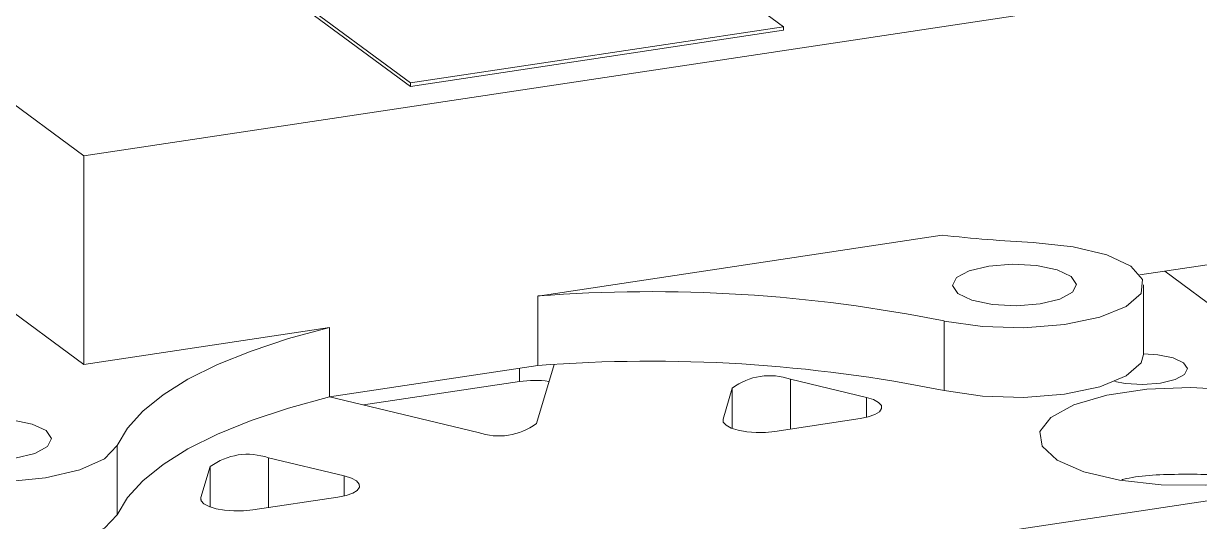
# Model space of a CAD drawing. Header units: millimetres. Extents: x 30 to 313, y 16 to 167.
# Drawn here: x 170.88 to 186.83, y 111.73 to 118.49 of the extents above; entities that cross this region are included whole.
import ezdxf

# ---------------------------------------------------------------- set-up
doc = ezdxf.new("R2010")
doc.units = ezdxf.units.MM

msp = doc.modelspace()

# ---------------------------------------------------------------- linework, layer by layer
at = {"color": 7, "linetype": 'Continuous', "lineweight": 15}
for p, q in [((181.184, 118.442), (177.378, 121.252)), ((172.32, 120.491), (176.125, 117.681)), ((172.32, 120.444), (176.125, 117.634)), ((167.272, 119.959), (171.695, 116.693)), ((171.695, 116.693), (187.645, 119.093)), ((176.125, 117.681), (181.184, 118.442)), ((176.125, 117.634), (181.184, 118.395)), ((181.184, 118.442), (181.184, 118.395)), ((176.125, 117.681), (176.125, 117.634)), ((171.695, 116.693), (171.695, 113.864)), ((177.854, 114.791), (183.334, 115.616)), ((169.483, 115.497), (171.695, 113.864)), ((186.018, 115.077), (187.645, 115.322)), ((186.353, 115.127), (188.924, 113.229)), ((186.066, 113.998), (186.066, 114.941)), ((177.854, 114.791), (177.854, 113.848)), ((171.695, 113.864), (175.027, 114.366)), ((175.027, 114.366), (175.027, 113.423)), ((183.363, 114.452), (183.363, 113.509)), ((177.833, 113.06), (178.073, 113.863)), ((175.027, 113.423), (177.854, 113.848)), ((177.604, 113.631), (175.49, 113.313)), ((180.49, 113.543), (180.364, 113.122)), ((182.309, 113.415), (181.279, 113.662)), ((175.03, 113.424), (177.043, 112.941)), ((181.067, 112.954), (182.223, 113.128)), ((172.148, 112.764), (172.148, 111.821)), ((175.229, 112.35), (174.199, 112.596)), ((173.41, 112.478), (173.284, 112.057)), ((187.674, 112.126), (172.635, 109.863)), ((173.987, 111.889), (175.143, 112.062))]:
    msp.add_line(p, q, dxfattribs=at)
at = {"color": 8, "linetype": 'Continuous', "lineweight": 15}
for p, q in [((177.604, 113.631), (177.604, 113.811)), ((180.49, 113.543), (180.49, 112.994)), ((181.279, 113.662), (181.279, 112.986)), ((182.309, 113.144), (182.309, 113.415)), ((180.364, 113.122), (180.364, 113.089)), ((174.199, 112.596), (174.199, 111.92)), ((173.41, 112.478), (173.41, 111.929)), ((175.229, 112.35), (175.229, 112.079)), ((173.284, 112.057), (173.284, 112.024))]:
    msp.add_line(p, q, dxfattribs=at)
at = {"color": 7, "linetype": 'Continuous', "lineweight": 15, "flags": 128}
for points in [[(183.363, 114.452), (183.881, 114.376), (184.444, 114.359), (184.994, 114.403), (185.474, 114.503), (185.832, 114.649), (186.032, 114.825), (186.053, 115.014), (185.892, 115.195), (185.567, 115.349), (185.111, 115.46), (184.572, 115.518)], [(183.548, 114.825), (183.739, 114.736), (184.018, 114.678), (184.343, 114.66), (184.663, 114.685), (184.931, 114.748), (185.105, 114.841), (185.159, 114.949), (185.084, 115.056), (184.893, 115.145), (184.614, 115.203), (184.29, 115.221), (183.97, 115.197), (183.702, 115.133), (183.528, 115.04), (183.474, 114.932), (183.548, 114.825)], [(175.027, 114.366), (174.472, 114.214), (173.964, 114.045), (173.508, 113.86), (173.109, 113.661), (172.771, 113.449), (172.496, 113.228), (172.288, 112.999), (172.148, 112.764)], [(183.363, 113.509), (183.881, 113.433), (184.444, 113.416), (184.994, 113.46), (185.474, 113.56), (185.832, 113.706), (186.032, 113.883), (186.066, 113.998)], [(185.676, 113.63), (185.817, 113.605), (186.058, 113.592), (186.295, 113.61), (186.494, 113.657), (186.623, 113.726), (186.663, 113.807), (186.608, 113.886), (186.466, 113.952), (186.259, 113.995), (186.066, 114.008)], [(187.475, 112.277), (187.976, 112.385), (188.359, 112.537), (188.591, 112.72), (188.65, 112.918), (188.532, 113.113), (188.247, 113.287), (187.82, 113.426), (187.289, 113.517), (186.702, 113.551), (186.111, 113.527), (185.567, 113.445), (185.12, 113.313), (184.809, 113.144), (184.662, 112.951), (184.692, 112.753), (184.896, 112.566), (185.256, 112.408), (185.74, 112.292), (186.306, 112.228), (186.902, 112.223), (187.475, 112.277)], [(175.027, 113.423), (174.472, 113.271), (173.964, 113.102), (173.508, 112.917), (173.109, 112.718), (172.771, 112.507), (172.496, 112.285), (172.288, 112.056), (172.148, 111.821)], [(182.223, 113.128), (182.334, 113.151), (182.423, 113.182), (182.485, 113.221), (182.515, 113.263), (182.511, 113.307), (182.473, 113.348), (182.404, 113.385), (182.309, 113.415)], [(168.95, 113.167), (168.722, 112.994), (168.672, 112.807), (168.804, 112.623), (169.104, 112.464), (169.542, 112.344), (170.071, 112.277), (170.636, 112.27), (171.179, 112.324), (171.641, 112.432), (171.976, 112.584), (172.148, 112.764)], [(169.649, 112.734), (169.84, 112.644), (170.119, 112.586), (170.443, 112.568), (170.764, 112.593), (171.031, 112.657), (171.205, 112.75), (171.259, 112.858), (171.185, 112.965), (170.994, 113.054), (170.715, 113.112), (170.391, 113.13), (170.07, 113.105), (169.803, 113.041), (169.629, 112.948), (169.575, 112.84), (169.649, 112.734)], [(180.364, 113.122), (180.368, 113.079), (180.406, 113.037), (180.475, 113), (180.57, 112.97), (180.685, 112.95), (180.812, 112.94), (180.942, 112.941), (181.067, 112.954)], [(175.143, 112.062), (175.254, 112.085), (175.343, 112.117), (175.405, 112.155), (175.435, 112.198), (175.431, 112.241), (175.393, 112.283), (175.324, 112.32), (175.229, 112.35)], [(173.284, 112.057), (173.288, 112.014), (173.326, 111.972), (173.395, 111.935), (173.49, 111.905), (173.605, 111.885), (173.732, 111.875), (173.862, 111.876), (173.987, 111.889)], [(168.667, 111.906), (168.672, 111.864), (168.804, 111.68), (169.104, 111.521), (169.542, 111.401), (170.071, 111.335), (170.636, 111.328), (171.179, 111.381), (171.641, 111.49), (171.976, 111.642), (172.148, 111.821)]]:
    msp.add_lwpolyline(points, dxfattribs=at)
at = {"color": 7, "linetype": 'Continuous', "lineweight": 15}
for centre, radius, start, end in [((185.56, 135.836), 20.342, 263.7176, 267.2153), ((179.381, 94.722), 20.128, 78.59, 94.351), ((179.381, 93.779), 20.128, 78.59, 94.351), ((180.997, 112.857), 0.853, 70.6694, 126.445), ((177.809, 112.22), 1.426, 82.1376, 98.2978), ((177.326, 113.746), 0.853, 250.6694, 306.445), ((173.917, 111.791), 0.853, 70.6694, 126.445)]:
    msp.add_arc(centre, radius, start, end, dxfattribs=at)
at = {"color": 8, "linetype": 'Continuous', "lineweight": 15}
msp.add_open_spline([(185.774, 112.301), (185.792, 112.305), (186.021, 112.361), (186.592, 112.38), (187.205, 112.368), (187.48, 112.306), (187.539, 112.293)], degree=3, knots=[0, 0, 0, 0, 0.0370973, 0.461018, 0.8849387, 1, 1, 1, 1], dxfattribs=at)

doc.saveas('drawing.dxf')
